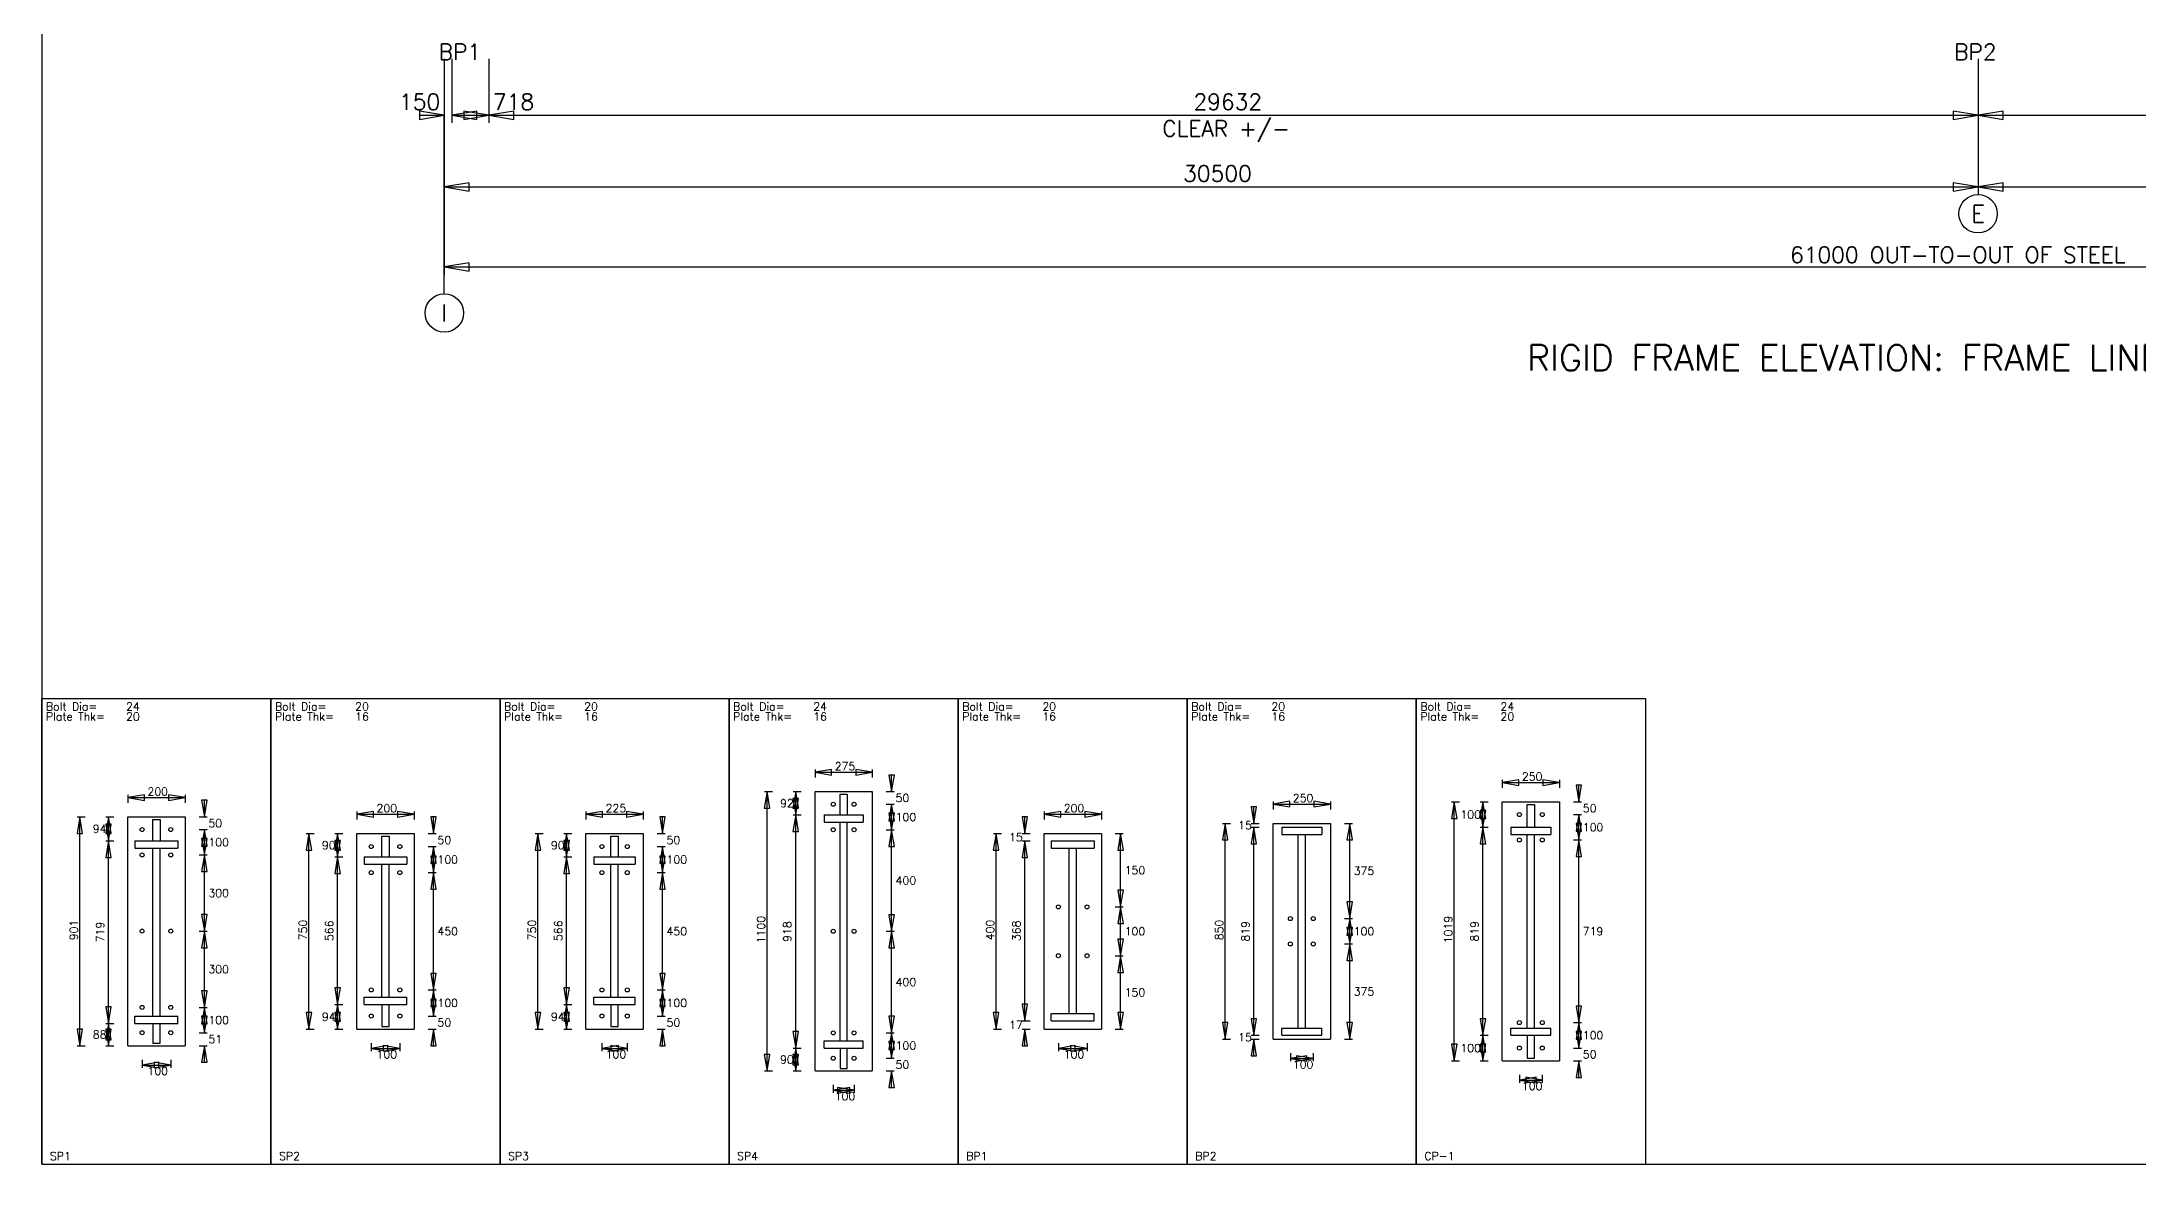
# Model space of a CAD drawing. Extents: x 0 to 76527, y 0 to 54116.
# Drawn here: x 0 to 41684, y 0 to 22311 of the extents above; entities that cross this region are included whole.
import ezdxf
from ezdxf.enums import TextEntityAlignment as Align

# ---------------------------------------------------------------- set-up
doc = ezdxf.new("R2010")
doc.units = 0
doc.linetypes.add('CONTIN', pattern=[0])
doc.layers.get('0').update_dxf_attribs({"linetype": 'CONTIN'})
for name, color, linetype in [('11', 7, 'CONTIN'), ('12', 6, 'CONTIN'), ('13', 1, 'CONTIN'), ('15', 7, 'CONTIN'), ('2', 6, 'CONTIN'), ('22', 7, 'CONTIN'), ('3', 7, 'CONTIN')]:
    doc.layers.add(name, color=color, linetype=linetype)
doc.styles.add('SIMPLEX', font='SIMPLEX')

# ---------------------------------------------------------------- blocks, each defined once
blk = doc.blocks.new('ARROWF')
for p, q in [((0, 0), (-496, 83)), ((-496, 83), (-496, -83)), ((-496, -83), (0, 0))]:
    blk.add_line(p, q)
blk = doc.blocks.new('EPBLK1')
for p, q in [((0, 0), (0, 4628.06494)), ((0, 4628.06494), (2277.59106, 4628.06494)), ((2277.59106, 4628.06494), (2277.59106, 0)), ((854.09668, 1176.677), (854.09668, 3451.38818)), ((854.09668, 3451.38818), (1423.49451, 3451.38818)), ((1102.63879, 3214.09473), (1102.63879, 3425.73975)), ((1102.63879, 3425.73975), (1174.95239, 3425.73975)), ((1174.95239, 3425.73975), (1174.95239, 3214.09473)), ((1423.49451, 3451.38818), (1423.49451, 1176.677)), ((925.271423, 3214.09473), (1352.3197, 3214.09473)), ((925.271423, 3214.09473), (925.271423, 3141.78101)), ((925.271423, 3141.78101), (1352.3197, 3141.78101)), ((1102.63879, 1471.0874), (1102.63879, 3141.78101)), ((1174.95239, 1471.0874), (1174.95239, 3141.78101)), ((1352.3197, 3214.09473), (1352.3197, 3141.78101)), ((925.271423, 1471.0874), (1352.3197, 1471.0874)), ((925.271423, 1398.77393), (925.271423, 1471.0874)), ((1352.3197, 1398.77393), (1352.3197, 1471.0874)), ((925.271423, 1398.77393), (1352.3197, 1398.77393)), ((1102.63879, 1398.77393), (1102.63879, 1202.32483)), ((1174.95239, 1202.32483), (1174.95239, 1398.77393)), ((854.09668, 1176.677), (1423.49451, 1176.677)), ((1102.63879, 1202.32483), (1174.95239, 1202.32483)), ((0, 0), (2277.59106, 0))]:
    blk.add_line(p, q)
for centre in [(996.446167, 3325.16821), (1281.14502, 3325.16821), (996.446167, 3072.72803), (1281.14502, 3072.72803), (996.446167, 2315.4082), (1281.14502, 2315.4082), (996.446167, 1558.08862), (1281.14502, 1558.08862), (996.446167, 1305.64856), (1281.14502, 1305.64856)]:
    blk.add_circle(centre, 19.886217)
at = {"layer": '2'}
for p, q in [((854.09668, 3669.77515), (854.09668, 3590.22998)), ((854.09668, 3643.26025), (1423.49451, 3643.26025)), ((1423.49451, 3669.77515), (1423.49451, 3590.22998)), ((1615.36646, 3451.38818), (1615.36646, 3610.3186)), ((350.312531, 3451.38818), (429.857361, 3451.38818)), ((376.827484, 1176.677), (376.827484, 3451.38818)), ((635.7099, 3451.38818), (715.254761, 3451.38818)), ((662.224854, 3214.09473), (662.224854, 3451.38818)), ((1562.33643, 3451.38818), (1641.88123, 3451.38818)), ((635.7099, 3214.09473), (715.254761, 3214.09473)), ((635.7099, 3214.09473), (715.254761, 3214.09473)), ((662.224854, 1398.77393), (662.224854, 3214.09473)), ((1562.33643, 3325.16821), (1641.88123, 3325.16821)), ((1562.33643, 3325.16821), (1641.88123, 3325.16821)), ((1615.36621, 3166.23779), (1615.36646, 3325.16821)), ((1615.36646, 3072.72803), (1615.36646, 3325.16821)), ((1562.33643, 3072.72803), (1641.88123, 3072.72803)), ((1562.33643, 3072.72803), (1641.88123, 3072.72803)), ((1615.36646, 2315.4082), (1615.36646, 3072.72803)), ((1562.33643, 2315.4082), (1641.88123, 2315.4082)), ((1562.33643, 2315.4082), (1641.88123, 2315.4082)), ((1615.36646, 1558.08862), (1615.36646, 2315.4082)), ((1562.33643, 1558.08862), (1641.88123, 1558.08862)), ((1562.33643, 1558.08862), (1641.88123, 1558.08862)), ((1615.36646, 1305.64856), (1615.36646, 1558.08862)), ((1615.36646, 1305.64856), (1615.36646, 1464.57922)), ((635.7099, 1398.77393), (715.254761, 1398.77393)), ((635.7099, 1398.77393), (715.254761, 1398.77393)), ((662.224854, 1176.677), (662.224854, 1398.77393)), ((1562.33643, 1305.64856), (1641.88123, 1305.64856)), ((1562.33643, 1305.64856), (1641.88123, 1305.64856)), ((350.312531, 1176.677), (429.857361, 1176.677)), ((635.7099, 1176.677), (715.254761, 1176.677)), ((1562.33643, 1176.677), (1641.88123, 1176.677)), ((1615.36621, 1017.7464), (1615.36646, 1176.677)), ((996.446167, 1037.83508), (996.446167, 958.290222)), ((996.446167, 984.805176), (1281.14502, 984.805176)), ((1281.14502, 1037.83508), (1281.14502, 958.290222))]:
    blk.add_line(p, q, dxfattribs=at)
at = {"layer": '2', "xscale": 0.333, "yscale": 0.333, "zscale": 0.333}
for p, rotation in [((854.09668, 3643.26025), 180), ((1615.36646, 3451.38818), 270), ((376.827484, 3451.38818), 90), ((662.224854, 3451.38818), 89.9999847), ((662.224854, 3214.09473), 270), ((662.224854, 3214.09473), 89.9999847), ((1615.36646, 3325.16821), 89.9999847), ((1615.36646, 3325.16821), 450), ((1615.36646, 3072.72803), 270), ((1615.36646, 3072.72803), 89.9999847), ((1615.36646, 2315.4082), 89.9999847), ((1615.36646, 2315.4082), 270), ((1615.36646, 1558.08862), 270), ((662.224854, 1398.77393), 270), ((1615.36646, 1558.08862), 89.9999847), ((1615.36646, 1305.64856), 270), ((1615.36646, 1305.64856), 270), ((376.827484, 1176.677), 270), ((662.224854, 1398.77393), 89.9999847), ((662.224854, 1176.677), 270), ((1615.36646, 1176.677), 450), ((996.446167, 984.805176), 180)]:
    blk.add_blockref('ARROWF', p, dxfattribs=dict(at, rotation=rotation))
for p in [(1423.49451, 3643.26025), (1281.14502, 984.805176)]:
    blk.add_blockref('ARROWF', p, dxfattribs=at)
at = {"layer": '11', "style": 'SIMPLEX'}
for s, p in [('Bolt Dia=', (39.772434, 4508.74805)), ('24', (836.49115, 4508.74805)), ('Plate Thk=', (39.772434, 4409.31689)), ('20', (836.49115, 4409.31689)), ('200', (1049.30762, 3663.14648)), ('50', (1655.13867, 3348.50635)), ('100', (1655.13867, 3159.17578)), ('300', (1655.13867, 2654.29565)), ('300', (1655.13867, 1896.97595)), ('100', (1655.13867, 1392.09595)), ('51', (1655.13867, 1201.39026)), ('100', (1049.30762, 885.374146)), ('SP1', (79.544869, 39.772434))]:
    blk.add_text(s, height=79.5448685, dxfattribs=at).set_placement(p)
for s, p in [('94', (642.338623, 3332.74146)), ('88', (642.338623, 1287.72546))]:
    blk.add_text(s, height=79.5448685, dxfattribs=at).set_placement(p, align=Align.MIDDLE_RIGHT)
blk.add_text('901', height=79.5448685, rotation=90, dxfattribs=at).set_placement((356.941254, 2224.54468))
blk.add_text('719', height=79.5448685, rotation=90, dxfattribs=at).set_placement((642.338623, 2306.43433), align=Align.BOTTOM_CENTER)
blk = doc.blocks.new('EPBLK2')
for p, q in [((0, 0), (0, 4628.06494)), ((0, 4628.06494), (2277.59106, 4628.06494)), ((2277.59106, 4628.06494), (2277.59106, 0)), ((854.09668, 1342.13892), (854.09668, 3285.92603)), ((854.09668, 3285.92603), (1423.49451, 3285.92603)), ((1102.63879, 3052.67163), (1102.63879, 3259.59448)), ((1102.63879, 3259.59448), (1174.95239, 3259.59448)), ((1174.95239, 3259.59448), (1174.95239, 3052.67163)), ((1423.49451, 3285.92603), (1423.49451, 1342.13892)), ((925.271423, 3052.67163), (1352.3197, 3052.67163)), ((925.271423, 3052.67163), (925.271423, 2980.35767)), ((925.271423, 2980.35767), (1352.3197, 2980.35767)), ((1102.63879, 1658.07373), (1102.63879, 2980.35767)), ((1174.95239, 1658.07373), (1174.95239, 2980.35767)), ((1352.3197, 3052.67163), (1352.3197, 2980.35767)), ((925.271423, 1658.07373), (1352.3197, 1658.07373)), ((925.271423, 1585.76013), (925.271423, 1658.07373)), ((925.271423, 1585.76013), (1352.3197, 1585.76013)), ((1102.63879, 1585.76001), (1102.63879, 1368.4707)), ((1174.95239, 1368.4707), (1174.95239, 1585.76001)), ((1352.3197, 1585.76013), (1352.3197, 1658.07373)), ((854.09668, 1342.13892), (1423.49451, 1342.13892)), ((1102.63879, 1368.4707), (1174.95239, 1368.4707)), ((0, 0), (2277.59106, 0))]:
    blk.add_line(p, q)
for centre in [(996.446167, 3156.34058), (1281.14502, 3156.34058), (996.446167, 2897.16895), (1281.14502, 2897.16895), (996.446167, 1730.89636), (1281.14502, 1730.89636), (996.446167, 1471.72485), (1281.14502, 1471.72485)]:
    blk.add_circle(centre, 19.886217)
at = {"layer": '2'}
for p, q in [((854.09668, 3504.31323), (854.09668, 3424.76807)), ((854.09668, 3477.7981), (1423.49451, 3477.7981)), ((1423.49451, 3504.31323), (1423.49451, 3424.76807)), ((1615.36646, 3285.92603), (1615.36646, 3444.85669)), ((350.312531, 3285.92603), (429.857361, 3285.92603)), ((376.827484, 1342.13892), (376.827484, 3285.92603)), ((635.7099, 3285.92603), (715.254761, 3285.92603)), ((662.224854, 3052.67212), (662.224854, 3285.92603)), ((1562.33643, 3285.92603), (1641.88123, 3285.92603)), ((1562.33643, 3156.34058), (1641.88123, 3156.34058)), ((1562.33643, 3156.34058), (1641.88123, 3156.34058)), ((1615.36621, 2997.40991), (1615.36646, 3156.34058)), ((1615.36646, 2897.16895), (1615.36646, 3156.34058)), ((635.7099, 3052.67212), (715.254761, 3052.67212)), ((635.7099, 3052.67212), (715.254761, 3052.67212)), ((662.224854, 1585.76038), (662.224854, 3052.67212)), ((1562.33643, 2897.16895), (1641.88123, 2897.16895)), ((1562.33643, 2897.16895), (1641.88123, 2897.16895)), ((1615.36646, 1730.89636), (1615.36646, 2897.16895)), ((1562.33643, 1730.89636), (1641.88123, 1730.89636)), ((1562.33643, 1730.89636), (1641.88123, 1730.89636)), ((1615.36646, 1471.72485), (1615.36646, 1730.89636)), ((635.7099, 1585.76038), (715.254761, 1585.76038)), ((635.7099, 1585.76038), (715.254761, 1585.76038)), ((662.224854, 1342.13892), (662.224854, 1585.76038)), ((1562.33643, 1471.72485), (1641.88123, 1471.72485)), ((1562.33643, 1471.72485), (1641.88123, 1471.72485)), ((1615.36646, 1471.72485), (1615.36646, 1630.65515)), ((350.312531, 1342.13892), (429.857361, 1342.13892)), ((635.7099, 1342.13892), (715.254761, 1342.13892)), ((1562.33643, 1342.13892), (1641.88123, 1342.13892)), ((1615.36621, 1183.20813), (1615.36646, 1342.13892)), ((996.446167, 1203.297), (996.446167, 1123.75208)), ((996.446167, 1150.26709), (1281.14502, 1150.26709)), ((1281.14502, 1203.297), (1281.14502, 1123.75208))]:
    blk.add_line(p, q, dxfattribs=at)
at = {"layer": '2', "xscale": 0.333, "yscale": 0.333, "zscale": 0.333}
for p, rotation in [((854.09668, 3477.7981), 180), ((1615.36646, 3285.92603), 270), ((376.827484, 3285.92603), 90), ((662.224854, 3285.92603), 89.9999847), ((662.224854, 3052.67212), 270), ((1615.36646, 3156.34058), 89.9999847), ((1615.36646, 3156.34058), 450), ((662.224854, 3052.67212), 89.9999847), ((1615.36646, 2897.16895), 270), ((1615.36646, 2897.16895), 89.9999847), ((1615.36646, 1730.89636), 270), ((662.224854, 1585.76038), 270), ((1615.36646, 1730.89636), 89.9999847), ((376.827484, 1342.13892), 270), ((662.224854, 1585.76038), 89.9999847), ((662.224854, 1342.13892), 270), ((1615.36646, 1471.72485), 270), ((1615.36646, 1471.72485), 270), ((1615.36646, 1342.13892), 450), ((996.446167, 1150.26709), 180)]:
    blk.add_blockref('ARROWF', p, dxfattribs=dict(at, rotation=rotation))
for p in [(1423.49451, 3477.7981), (1281.14502, 1150.26709)]:
    blk.add_blockref('ARROWF', p, dxfattribs=at)
at = {"layer": '11', "style": 'SIMPLEX'}
for s, p in [('Bolt Dia=', (39.772434, 4508.74805)), ('20', (836.49115, 4508.74805)), ('Plate Thk=', (39.772434, 4409.31689)), ('16', (836.49115, 4409.31689)), ('200', (1049.30762, 3497.68457)), ('50', (1655.13867, 3181.36084)), ('100', (1655.13867, 2986.98242)), ('450', (1655.13867, 2274.26025)), ('100', (1655.13867, 1561.53796)), ('50', (1655.13867, 1367.1593)), ('100', (1049.30762, 1050.83606)), ('SP2', (79.544869, 39.772434))]:
    blk.add_text(s, height=79.5448685, dxfattribs=at).set_placement(p)
for s, p in [('90', (642.338623, 3169.29883)), ('94', (642.338623, 1463.94959))]:
    blk.add_text(s, height=79.5448685, dxfattribs=at).set_placement(p, align=Align.MIDDLE_RIGHT)
blk.add_text('750', height=79.5448685, rotation=90, dxfattribs=at).set_placement((356.941254, 2224.54468))
blk.add_text('566', height=79.5448685, rotation=90, dxfattribs=at).set_placement((642.338623, 2319.21606), align=Align.BOTTOM_CENTER)
blk = doc.blocks.new('EPBLK3')
for p, q in [((0, 0), (0, 4628.06494)), ((0, 4628.06494), (2277.59106, 4628.06494)), ((2277.59106, 4628.06494), (2277.59106, 0)), ((854.09668, 1342.13892), (854.09668, 3285.92603)), ((854.09668, 3285.92603), (1423.49451, 3285.92603)), ((1102.63879, 3052.67163), (1102.63879, 3259.59448)), ((1102.63879, 3259.59448), (1174.95239, 3259.59448)), ((1174.95239, 3259.59448), (1174.95239, 3052.67163)), ((1423.49451, 3285.92603), (1423.49451, 1342.13892)), ((933.179749, 3052.67163), (1344.41138, 3052.67163)), ((933.179749, 3052.67163), (933.179749, 2980.35767)), ((933.179749, 2980.35767), (1344.41138, 2980.35767)), ((1102.63879, 1658.07373), (1102.63879, 2980.35767)), ((1174.95239, 1658.07373), (1174.95239, 2980.35767)), ((1344.41138, 3052.67163), (1344.41138, 2980.35767)), ((933.179749, 1658.07373), (1344.41138, 1658.07373)), ((933.179749, 1585.76013), (933.179749, 1658.07373)), ((933.179749, 1585.76013), (1344.41138, 1585.76013)), ((1102.63879, 1585.76001), (1102.63879, 1368.4707)), ((1174.95239, 1368.4707), (1174.95239, 1585.76001)), ((1344.41138, 1585.76013), (1344.41138, 1658.07373)), ((854.09668, 1342.13892), (1423.49451, 1342.13892)), ((1102.63879, 1368.4707), (1174.95239, 1368.4707)), ((0, 0), (2277.59106, 0))]:
    blk.add_line(p, q)
for centre in [(1012.2627, 3156.34058), (1265.32837, 3156.34058), (1012.2627, 2897.16895), (1265.32837, 2897.16895), (1012.2627, 1730.89636), (1265.32837, 1730.89636), (1012.2627, 1471.72485), (1265.32837, 1471.72485)]:
    blk.add_circle(centre, 19.886217)
at = {"layer": '2'}
for p, q in [((854.09668, 3504.31323), (854.09668, 3424.76807)), ((854.09668, 3477.7981), (1423.49451, 3477.7981)), ((1423.49451, 3504.31323), (1423.49451, 3424.76807)), ((1615.36646, 3285.92603), (1615.36646, 3444.85669)), ((350.312531, 3285.92603), (429.857361, 3285.92603)), ((376.827484, 1342.13892), (376.827484, 3285.92603)), ((635.7099, 3285.92603), (715.254761, 3285.92603)), ((662.224854, 3052.67212), (662.224854, 3285.92603)), ((1562.33643, 3285.92603), (1641.88123, 3285.92603)), ((1562.33643, 3156.34058), (1641.88123, 3156.34058)), ((1562.33643, 3156.34058), (1641.88123, 3156.34058)), ((1615.36621, 2997.40991), (1615.36646, 3156.34058)), ((1615.36646, 2897.16895), (1615.36646, 3156.34058)), ((635.7099, 3052.67212), (715.254761, 3052.67212)), ((635.7099, 3052.67212), (715.254761, 3052.67212)), ((662.224854, 1585.76038), (662.224854, 3052.67212)), ((1562.33643, 2897.16895), (1641.88123, 2897.16895)), ((1562.33643, 2897.16895), (1641.88123, 2897.16895)), ((1615.36646, 1730.89636), (1615.36646, 2897.16895)), ((1562.33643, 1730.89636), (1641.88123, 1730.89636)), ((1562.33643, 1730.89636), (1641.88123, 1730.89636)), ((1615.36646, 1471.72485), (1615.36646, 1730.89636)), ((635.7099, 1585.76038), (715.254761, 1585.76038)), ((635.7099, 1585.76038), (715.254761, 1585.76038)), ((662.224854, 1342.13892), (662.224854, 1585.76038)), ((1562.33643, 1471.72485), (1641.88123, 1471.72485)), ((1562.33643, 1471.72485), (1641.88123, 1471.72485)), ((1615.36646, 1471.72485), (1615.36646, 1630.65515)), ((350.312531, 1342.13892), (429.857361, 1342.13892)), ((635.7099, 1342.13892), (715.254761, 1342.13892)), ((1562.33643, 1342.13892), (1641.88123, 1342.13892)), ((1615.36621, 1183.20813), (1615.36646, 1342.13892)), ((1012.2627, 1203.297), (1012.2627, 1123.75208)), ((1012.2627, 1150.26709), (1265.32849, 1150.26709)), ((1265.32849, 1203.297), (1265.32849, 1123.75208))]:
    blk.add_line(p, q, dxfattribs=at)
at = {"layer": '2', "xscale": 0.333, "yscale": 0.333, "zscale": 0.333}
for p, rotation in [((854.09668, 3477.7981), 180), ((1615.36646, 3285.92603), 270), ((376.827484, 3285.92603), 90), ((662.224854, 3285.92603), 89.9999847), ((662.224854, 3052.67212), 270), ((1615.36646, 3156.34058), 89.9999847), ((1615.36646, 3156.34058), 450), ((662.224854, 3052.67212), 89.9999847), ((1615.36646, 2897.16895), 270), ((1615.36646, 2897.16895), 89.9999847), ((1615.36646, 1730.89636), 270), ((662.224854, 1585.76038), 270), ((1615.36646, 1730.89636), 89.9999847), ((376.827484, 1342.13892), 270), ((662.224854, 1585.76038), 89.9999847), ((662.224854, 1342.13892), 270), ((1615.36646, 1471.72485), 270), ((1615.36646, 1471.72485), 270), ((1615.36646, 1342.13892), 450), ((1012.2627, 1150.26709), 180)]:
    blk.add_blockref('ARROWF', p, dxfattribs=dict(at, rotation=rotation))
for p in [(1423.49451, 3477.7981), (1265.32849, 1150.26709)]:
    blk.add_blockref('ARROWF', p, dxfattribs=at)
at = {"layer": '11', "style": 'SIMPLEX'}
for s, p in [('Bolt Dia=', (39.772434, 4508.74805)), ('20', (836.49115, 4508.74805)), ('Plate Thk=', (39.772434, 4409.31689)), ('16', (836.49115, 4409.31689)), ('225', (1049.30762, 3497.68457)), ('50', (1655.13867, 3181.36084)), ('100', (1655.13867, 2986.98242)), ('450', (1655.13867, 2274.26025)), ('100', (1655.13867, 1561.53796)), ('50', (1655.13867, 1367.1593)), ('100', (1049.30762, 1050.83606)), ('SP3', (79.544869, 39.772434))]:
    blk.add_text(s, height=79.5448685, dxfattribs=at).set_placement(p)
for s, p in [('90', (642.338623, 3169.29883)), ('94', (642.338623, 1463.94959))]:
    blk.add_text(s, height=79.5448685, dxfattribs=at).set_placement(p, align=Align.MIDDLE_RIGHT)
blk.add_text('750', height=79.5448685, rotation=90, dxfattribs=at).set_placement((356.941254, 2224.54468))
blk.add_text('566', height=79.5448685, rotation=90, dxfattribs=at).set_placement((642.338623, 2319.21606), align=Align.BOTTOM_CENTER)
blk = doc.blocks.new('EPBLK4')
for p, q in [((0, 0), (0, 4628.06494)), ((0, 4628.06494), (2277.59106, 4628.06494)), ((2277.59106, 4628.06494), (2277.59106, 0)), ((854.09668, 925.612976), (854.09668, 3702.45215)), ((854.09668, 3702.45215), (1423.49451, 3702.45215)), ((1102.63879, 3470.20728), (1102.63879, 3676.8042)), ((1102.63879, 3676.8042), (1174.95239, 3676.8042)), ((1174.95239, 3676.8042), (1174.95239, 3470.20728)), ((1423.49451, 3702.45215), (1423.49451, 925.612976)), ((944.682739, 3470.20728), (1332.90845, 3470.20728)), ((944.682739, 3470.20728), (944.682739, 3397.89404)), ((944.682739, 3397.89404), (1332.90845, 3397.89404)), ((1102.63879, 1225.02148), (1102.63879, 3397.89404)), ((1174.95239, 1225.02148), (1174.95239, 3397.89404)), ((1332.90845, 3470.20728), (1332.90845, 3397.89404)), ((944.682739, 1225.02148), (1332.90845, 1225.02148)), ((944.682739, 1152.70801), (944.682739, 1225.02148)), ((944.682739, 1152.70801), (1332.90845, 1152.70801)), ((1102.63879, 1152.70813), (1102.63879, 951.260803)), ((1174.95239, 951.260803), (1174.95239, 1152.70813)), ((1332.90845, 1152.70801), (1332.90845, 1225.02148)), ((854.09668, 925.612976), (1423.49451, 925.612976)), ((1102.63879, 951.260803), (1174.95239, 951.260803)), ((0, 0), (2277.59106, 0))]:
    blk.add_line(p, q)
for centre in [(1035.2688, 3576.23242), (1242.32251, 3576.23242), (1035.2688, 3323.79199), (1242.32251, 3323.79199), (1035.2688, 2314.03247), (1242.32251, 2314.03247), (1035.2688, 1304.27271), (1242.32251, 1304.27271), (1035.2688, 1051.83276), (1242.32251, 1051.83276)]:
    blk.add_circle(centre, 19.886217)
at = {"layer": '2'}
for p, q in [((854.09668, 3920.83936), (854.09668, 3841.29419)), ((854.09668, 3894.32422), (1423.49451, 3894.32422)), ((1423.49451, 3920.83936), (1423.49451, 3841.29419)), ((1615.36646, 3702.45215), (1615.36646, 3861.38281)), ((350.312531, 3702.45215), (429.857361, 3702.45215)), ((376.827484, 925.612976), (376.827484, 3702.45215)), ((635.7099, 3702.45215), (715.254761, 3702.45215)), ((662.224854, 3470.20728), (662.224854, 3702.45215)), ((1562.33643, 3702.45215), (1641.88123, 3702.45215)), ((1562.33643, 3576.23242), (1641.88123, 3576.23242)), ((1562.33643, 3576.23242), (1641.88123, 3576.23242)), ((1615.36621, 3417.30176), (1615.36646, 3576.23242)), ((1615.36646, 3323.79199), (1615.36646, 3576.23242)), ((635.7099, 3470.20728), (715.254761, 3470.20728)), ((635.7099, 3470.20728), (715.254761, 3470.20728)), ((662.224854, 1152.70789), (662.224854, 3470.20728)), ((1562.33643, 3323.79199), (1641.88123, 3323.79199)), ((1562.33643, 3323.79199), (1641.88123, 3323.79199)), ((1615.36646, 2314.03247), (1615.36646, 3323.79199)), ((1562.33643, 2314.03247), (1641.88123, 2314.03247)), ((1562.33643, 2314.03247), (1641.88123, 2314.03247)), ((1615.36646, 1304.27271), (1615.36646, 2314.03247)), ((1562.33643, 1304.27271), (1641.88123, 1304.27271)), ((1562.33643, 1304.27271), (1641.88123, 1304.27271)), ((1615.36646, 1051.83276), (1615.36646, 1304.27271)), ((635.7099, 1152.70789), (715.254761, 1152.70789)), ((635.7099, 1152.70789), (715.254761, 1152.70789)), ((662.224854, 925.612976), (662.224854, 1152.70789)), ((1562.33643, 1051.83276), (1641.88123, 1051.83276)), ((1562.33643, 1051.83276), (1641.88123, 1051.83276)), ((1615.36646, 1051.83276), (1615.36646, 1210.76343)), ((350.312531, 925.612976), (429.857361, 925.612976)), ((635.7099, 925.612976), (715.254761, 925.612976)), ((1562.33643, 925.612976), (1641.88123, 925.612976)), ((1615.36621, 766.682312), (1615.36646, 925.612976)), ((1035.2688, 786.770996), (1035.2688, 707.226135)), ((1035.2688, 733.74115), (1242.32239, 733.74115)), ((1242.32239, 786.770996), (1242.32239, 707.226135))]:
    blk.add_line(p, q, dxfattribs=at)
at = {"layer": '2', "xscale": 0.333, "yscale": 0.333, "zscale": 0.333}
for p, rotation in [((854.09668, 3894.32422), 180), ((1615.36646, 3702.45215), 270), ((376.827484, 3702.45215), 90), ((662.224854, 3702.45215), 89.9999847), ((662.224854, 3470.20728), 270), ((1615.36646, 3576.23242), 89.9999847), ((1615.36646, 3576.23242), 450), ((662.224854, 3470.20728), 89.9999847), ((1615.36646, 3323.79199), 270), ((1615.36646, 3323.79199), 89.9999847), ((1615.36646, 2314.03247), 89.9999847), ((1615.36646, 2314.03247), 270), ((1615.36646, 1304.27271), 270), ((662.224854, 1152.70789), 270), ((1615.36646, 1304.27271), 89.9999847), ((376.827484, 925.612976), 270), ((662.224854, 1152.70789), 89.9999847), ((662.224854, 925.612976), 270), ((1615.36646, 1051.83276), 270), ((1615.36646, 1051.83276), 270), ((1615.36646, 925.612976), 450), ((1035.2688, 733.74115), 180)]:
    blk.add_blockref('ARROWF', p, dxfattribs=dict(at, rotation=rotation))
for p in [(1423.49451, 3894.32422), (1242.32239, 733.74115)]:
    blk.add_blockref('ARROWF', p, dxfattribs=at)
at = {"layer": '11', "style": 'SIMPLEX'}
for s, p in [('Bolt Dia=', (39.772434, 4508.74805)), ('24', (836.49115, 4508.74805)), ('Plate Thk=', (39.772434, 4409.31689)), ('16', (836.49115, 4409.31689)), ('275', (1049.30762, 3914.21045)), ('50', (1655.13867, 3599.56982)), ('100', (1655.13867, 3410.23975)), ('400', (1655.13867, 2779.13989)), ('400', (1655.13867, 1769.38037)), ('100', (1655.13867, 1138.28027)), ('50', (1655.13867, 948.950378)), ('100', (1049.30762, 634.309998)), ('SP4', (79.544869, 39.772434))]:
    blk.add_text(s, height=79.5448685, dxfattribs=at).set_placement(p)
for s, p in [('92', (642.338623, 3586.32983)), ('90', (642.338623, 1039.1604))]:
    blk.add_text(s, height=79.5448685, dxfattribs=at).set_placement(p, align=Align.MIDDLE_RIGHT)
blk.add_text('1100', height=79.5448685, rotation=90, dxfattribs=at).set_placement((356.941254, 2194.71533))
blk.add_text('918', height=79.5448685, rotation=90, dxfattribs=at).set_placement((642.338623, 2311.45776), align=Align.BOTTOM_CENTER)
blk = doc.blocks.new('EPBLK5')
for p, q in [((0, 0), (0, 4628.06494)), ((0, 4628.06494), (2277.59106, 4628.06494)), ((2277.59106, 4628.06494), (2277.59106, 0)), ((854.09668, 1342.13892), (854.09668, 3285.92603)), ((854.09668, 3285.92603), (1423.49451, 3285.92603)), ((925.271423, 3213.03418), (1352.3197, 3213.03418)), ((925.271423, 3213.03418), (925.271423, 3140.72021)), ((925.271423, 3140.72021), (1352.3197, 3140.72021)), ((1102.63879, 1496.96619), (1102.63879, 3140.72021)), ((1174.95239, 1496.96619), (1174.95239, 3140.72021)), ((1352.3197, 3213.03418), (1352.3197, 3140.72021)), ((1423.49451, 3285.92603), (1423.49451, 1342.13892)), ((925.271423, 1496.96619), (1352.3197, 1496.96619)), ((925.271423, 1424.65259), (925.271423, 1496.96619)), ((1352.3197, 1424.65259), (1352.3197, 1496.96619)), ((854.09668, 1342.13892), (1423.49451, 1342.13892)), ((925.271423, 1424.65259), (1352.3197, 1424.65259)), ((0, 0), (2277.59106, 0))]:
    blk.add_line(p, q)
for centre in [(996.446167, 2557.00586), (1281.14502, 2557.00586), (996.446167, 2071.05933), (1281.14502, 2071.05933)]:
    blk.add_circle(centre, 19.886217)
at = {"layer": '2'}
for p, q in [((662.224854, 3285.92603), (662.224854, 3444.85669)), ((854.09668, 3504.31323), (854.09668, 3424.76807)), ((854.09668, 3477.7981), (1423.49451, 3477.7981)), ((1423.49451, 3504.31323), (1423.49451, 3424.76807)), ((350.312531, 3285.92603), (429.857361, 3285.92603)), ((376.827484, 1342.13892), (376.827484, 3285.92603)), ((635.7099, 3285.92603), (715.254761, 3285.92603)), ((635.7099, 3213.03418), (715.254761, 3213.03418)), ((635.7099, 3213.03418), (715.254761, 3213.03418)), ((662.224792, 3054.10327), (662.224854, 3213.03418)), ((662.224854, 1424.65259), (662.224854, 3213.03418)), ((1562.33643, 3285.92603), (1641.88123, 3285.92603)), ((1615.36646, 2557.00586), (1615.36646, 3285.92603)), ((1562.33643, 2557.00586), (1641.88123, 2557.00586)), ((1562.33643, 2557.00586), (1641.88123, 2557.00586)), ((1615.36646, 2071.05933), (1615.36646, 2557.00586)), ((1562.33643, 2071.05933), (1641.88123, 2071.05933)), ((1562.33643, 2071.05933), (1641.88123, 2071.05933)), ((1615.36646, 1342.13892), (1615.36646, 2071.05933)), ((662.224854, 1424.65259), (662.224854, 1583.58337)), ((350.312531, 1342.13892), (429.857361, 1342.13892)), ((635.7099, 1424.65259), (715.254761, 1424.65259)), ((635.7099, 1424.65259), (715.254761, 1424.65259)), ((635.7099, 1342.13892), (715.254761, 1342.13892)), ((662.224792, 1183.20813), (662.224854, 1342.13892)), ((1562.33643, 1342.13892), (1641.88123, 1342.13892)), ((996.446167, 1203.297), (996.446167, 1123.75208)), ((996.446167, 1150.26709), (1281.14502, 1150.26709)), ((1281.14502, 1203.297), (1281.14502, 1123.75208))]:
    blk.add_line(p, q, dxfattribs=at)
at = {"layer": '2', "xscale": 0.333, "yscale": 0.333, "zscale": 0.333}
for p, rotation in [((662.224854, 3285.92603), 270), ((854.09668, 3477.7981), 180), ((376.827484, 3285.92603), 90), ((662.224854, 3213.03418), 89.9999847), ((662.224854, 3213.03418), 450), ((1615.36646, 3285.92603), 89.9999847), ((1615.36646, 2557.00586), 270), ((1615.36646, 2557.00586), 89.9999847), ((1615.36646, 2071.05933), 270), ((1615.36646, 2071.05933), 89.9999847), ((376.827484, 1342.13892), 270), ((662.224854, 1424.65259), 270), ((662.224854, 1424.65259), 270), ((1615.36646, 1342.13892), 270), ((662.224854, 1342.13892), 450), ((996.446167, 1150.26709), 180)]:
    blk.add_blockref('ARROWF', p, dxfattribs=dict(at, rotation=rotation))
for p in [(1423.49451, 3477.7981), (1281.14502, 1150.26709)]:
    blk.add_blockref('ARROWF', p, dxfattribs=at)
at = {"layer": '11', "style": 'SIMPLEX'}
for s, p in [('Bolt Dia=', (39.772434, 4508.74805)), ('20', (836.49115, 4508.74805)), ('Plate Thk=', (39.772434, 4409.31689)), ('16', (836.49115, 4409.31689)), ('200', (1049.30762, 3497.68457)), ('150', (1655.13867, 2881.69385)), ('100', (1655.13867, 2274.26025)), ('150', (1655.13867, 1666.82666)), ('100', (1049.30762, 1050.83606)), ('BP1', (79.544869, 39.772434))]:
    blk.add_text(s, height=79.5448685, dxfattribs=at).set_placement(p)
for s, p in [('15', (642.338623, 3249.47998)), ('17', (642.338623, 1383.39563))]:
    blk.add_text(s, height=79.5448685, dxfattribs=at).set_placement(p, align=Align.MIDDLE_RIGHT)
blk.add_text('400', height=79.5448685, rotation=90, dxfattribs=at).set_placement((356.941254, 2224.54468))
blk.add_text('368', height=79.5448685, rotation=90, dxfattribs=at).set_placement((642.338623, 2318.84326), align=Align.BOTTOM_CENTER)
blk = doc.blocks.new('EPBLK6')
for p, q in [((0, 0), (0, 4628.06494)), ((0, 4628.06494), (2277.59106, 4628.06494)), ((2277.59106, 4628.06494), (2277.59106, 0)), ((854.09668, 1241.16284), (854.09668, 3386.90283)), ((854.09668, 3386.90283), (1423.49451, 3386.90283)), ((939.506409, 3348.2793), (1338.08472, 3348.2793)), ((939.506409, 3348.2793), (939.506409, 3275.96582)), ((1338.08472, 3348.2793), (1338.08472, 3275.96582)), ((1423.49451, 3386.90283), (1423.49451, 1241.16284)), ((939.506409, 3275.96582), (1338.08472, 3275.96582)), ((1102.63879, 1352.09973), (1102.63879, 3275.96582)), ((1174.95239, 1352.09973), (1174.95239, 3275.96582)), ((939.506409, 1352.09973), (1338.08472, 1352.09973)), ((939.506409, 1279.78625), (939.506409, 1352.09973)), ((939.506409, 1279.78625), (1338.08472, 1279.78625)), ((1338.08472, 1279.78625), (1338.08472, 1352.09973)), ((854.09668, 1241.16284), (1423.49451, 1241.16284)), ((0, 0), (2277.59106, 0))]:
    blk.add_line(p, q)
for centre in [(1024.91602, 2440.25244), (1252.67517, 2440.25244), (1024.91602, 2187.8125), (1252.67517, 2187.8125)]:
    blk.add_circle(centre, 19.886217)
at = {"layer": '2'}
for p, q in [((662.224854, 3386.90283), (662.224854, 3545.83301)), ((854.09668, 3605.28955), (854.09668, 3525.74438)), ((854.09668, 3578.77441), (1423.49451, 3578.77441)), ((1423.49451, 3605.28955), (1423.49451, 3525.74438)), ((350.312531, 3386.90283), (429.857361, 3386.90283)), ((376.827484, 1241.16284), (376.827484, 3386.90283)), ((635.7099, 3386.90283), (715.254761, 3386.90283)), ((635.7099, 3348.27881), (715.254761, 3348.27881)), ((635.7099, 3348.27881), (715.254761, 3348.27881)), ((662.224792, 3189.34839), (662.224854, 3348.27881)), ((662.224854, 1279.78589), (662.224854, 3348.27881)), ((1562.33643, 3386.90283), (1641.88123, 3386.90283)), ((1615.36646, 2440.25244), (1615.36646, 3386.90283)), ((1562.33643, 2440.25244), (1641.88123, 2440.25244)), ((1562.33643, 2440.25244), (1641.88123, 2440.25244)), ((1615.36646, 2187.8125), (1615.36646, 2440.25244)), ((1562.33643, 2187.8125), (1641.88123, 2187.8125)), ((1562.33643, 2187.8125), (1641.88123, 2187.8125)), ((1615.36646, 1241.16284), (1615.36646, 2187.8125)), ((635.7099, 1279.78589), (715.254761, 1279.78589)), ((635.7099, 1279.78589), (715.254761, 1279.78589)), ((662.224854, 1279.78589), (662.224854, 1438.71667)), ((350.312531, 1241.16284), (429.857361, 1241.16284)), ((635.7099, 1241.16284), (715.254761, 1241.16284)), ((662.224792, 1082.23218), (662.224854, 1241.16284)), ((1024.91602, 1102.32092), (1024.91602, 1022.776)), ((1024.91602, 1049.29102), (1252.67517, 1049.29102)), ((1252.67517, 1102.32092), (1252.67517, 1022.776)), ((1562.33643, 1241.16284), (1641.88123, 1241.16284))]:
    blk.add_line(p, q, dxfattribs=at)
at = {"layer": '2', "xscale": 0.333, "yscale": 0.333, "zscale": 0.333}
for p, rotation in [((662.224854, 3386.90283), 270), ((854.09668, 3578.77441), 180), ((376.827484, 3386.90283), 90), ((662.224854, 3348.27881), 89.9999847), ((662.224854, 3348.27881), 450), ((1615.36646, 3386.90283), 89.9999847), ((1615.36646, 2440.25244), 270), ((1615.36646, 2440.25244), 89.9999847), ((1615.36646, 2187.8125), 270), ((1615.36646, 2187.8125), 89.9999847), ((376.827484, 1241.16284), 270), ((662.224854, 1279.78589), 270), ((662.224854, 1279.78589), 270), ((1615.36646, 1241.16284), 270), ((662.224854, 1241.16284), 450), ((1024.91602, 1049.29102), 180)]:
    blk.add_blockref('ARROWF', p, dxfattribs=dict(at, rotation=rotation))
for p in [(1423.49451, 3578.77441), (1252.67517, 1049.29102)]:
    blk.add_blockref('ARROWF', p, dxfattribs=at)
at = {"layer": '11', "style": 'SIMPLEX'}
for s, p in [('Bolt Dia=', (39.772434, 4508.74805)), ('20', (836.49115, 4508.74805)), ('Plate Thk=', (39.772434, 4409.31689)), ('16', (836.49115, 4409.31689)), ('250', (1049.30762, 3598.66089)), ('375', (1655.13867, 2873.80518)), ('100', (1655.13867, 2274.26025)), ('375', (1655.13867, 1674.71521)), ('100', (1049.30762, 949.859924)), ('BP2', (79.544869, 39.772434))]:
    blk.add_text(s, height=79.5448685, dxfattribs=at).set_placement(p)
for p in [(642.338623, 3367.59082), (642.338623, 1260.47437)]:
    blk.add_text('15', height=79.5448685, dxfattribs=at).set_placement(p, align=Align.MIDDLE_RIGHT)
blk.add_text('850', height=79.5448685, rotation=90, dxfattribs=at).set_placement((356.941254, 2224.54492))
blk.add_text('819', height=79.5448685, rotation=90, dxfattribs=at).set_placement((642.338623, 2314.03247), align=Align.BOTTOM_CENTER)
blk = doc.blocks.new('EPBLK7')
for p, q in [((0, 0), (0, 4628.06494)), ((0, 4628.06494), (2277.59106, 4628.06494)), ((2277.59106, 4628.06494), (2277.59106, 0)), ((854.09668, 1027.34619), (854.09668, 3600.71899)), ((854.09668, 3600.71899), (1423.49451, 3600.71899)), ((1102.63879, 3348.27881), (1102.63879, 3575.0708)), ((1102.63879, 3575.0708), (1174.95239, 3575.0708)), ((1174.95239, 3575.0708), (1174.95239, 3348.27881)), ((1423.49451, 3600.71899), (1423.49451, 1027.34619)), ((939.506409, 3348.27881), (1338.08472, 3348.27881)), ((939.506409, 3348.27881), (939.506409, 3275.96533)), ((1338.08472, 3348.27881), (1338.08472, 3275.96533)), ((939.506409, 3275.96533), (1338.08472, 3275.96533)), ((1102.63879, 1352.09949), (1102.63879, 3275.96533)), ((1174.95239, 1352.09949), (1174.95239, 3275.96533)), ((939.506409, 1352.09949), (1338.08472, 1352.09949)), ((939.506409, 1279.78601), (939.506409, 1352.09949)), ((939.506409, 1279.78601), (1338.08472, 1279.78601)), ((1102.63879, 1279.78601), (1102.63879, 1052.99402)), ((1174.95239, 1052.99402), (1174.95239, 1279.78601)), ((1338.08472, 1279.78601), (1338.08472, 1352.09949)), ((1102.63879, 1052.99402), (1174.95239, 1052.99402)), ((854.09668, 1027.34619), (1423.49451, 1027.34619)), ((0, 0), (2277.59106, 0))]:
    blk.add_line(p, q)
for centre in [(1024.91602, 3474.49878), (1252.67517, 3474.49878), (1024.91602, 3222.05884), (1252.67517, 3222.05884), (1024.91602, 1406.00623), (1252.67517, 1406.00623), (1024.91602, 1153.56628), (1252.67517, 1153.56628)]:
    blk.add_circle(centre, 19.886217)
at = {"layer": '2'}
for p, q in [((854.09668, 3819.10596), (854.09668, 3739.56055)), ((854.09668, 3792.59082), (1423.49451, 3792.59082)), ((1423.49451, 3819.10596), (1423.49451, 3739.56055)), ((1615.36646, 3600.71899), (1615.36646, 3759.64917)), ((350.312531, 3600.71899), (429.857361, 3600.71899)), ((376.827484, 1027.34619), (376.827484, 3600.71899)), ((635.7099, 3600.71899), (715.254761, 3600.71899)), ((662.224854, 3348.2793), (662.224854, 3600.71899)), ((1562.33643, 3600.71899), (1641.88123, 3600.71899)), ((635.7099, 3348.2793), (715.254761, 3348.2793)), ((635.7099, 3348.2793), (715.254761, 3348.2793)), ((662.224854, 1279.78613), (662.224854, 3348.2793)), ((1562.33643, 3474.49878), (1641.88123, 3474.49878)), ((1562.33643, 3474.49878), (1641.88123, 3474.49878)), ((1615.36621, 3315.5686), (1615.36646, 3474.49878)), ((1615.36646, 3222.05884), (1615.36646, 3474.49878)), ((1562.33643, 3222.05884), (1641.88123, 3222.05884)), ((1562.33643, 3222.05884), (1641.88123, 3222.05884)), ((1615.36646, 1406.00623), (1615.36646, 3222.05884)), ((635.7099, 1279.78613), (715.254761, 1279.78613)), ((635.7099, 1279.78613), (715.254761, 1279.78613)), ((662.224854, 1027.34619), (662.224854, 1279.78613)), ((1562.33643, 1406.00623), (1641.88123, 1406.00623)), ((1562.33643, 1406.00623), (1641.88123, 1406.00623)), ((1615.36646, 1153.56628), (1615.36646, 1406.00623)), ((1615.36646, 1153.56628), (1615.36646, 1312.49695)), ((1562.33643, 1153.56628), (1641.88123, 1153.56628)), ((1562.33643, 1153.56628), (1641.88123, 1153.56628)), ((350.312531, 1027.34619), (429.857361, 1027.34619)), ((635.7099, 1027.34619), (715.254761, 1027.34619)), ((1024.91602, 888.504272), (1024.91602, 808.959412)), ((1024.91602, 835.474365), (1252.67517, 835.474365)), ((1252.67517, 888.504272), (1252.67517, 808.959412)), ((1562.33643, 1027.34619), (1641.88123, 1027.34619)), ((1615.36621, 868.415588), (1615.36646, 1027.34619))]:
    blk.add_line(p, q, dxfattribs=at)
at = {"layer": '2', "xscale": 0.333, "yscale": 0.333, "zscale": 0.333}
for p, rotation in [((854.09668, 3792.59082), 180), ((1615.36646, 3600.71899), 270), ((376.827484, 3600.71899), 90), ((662.224854, 3600.71899), 89.9999847), ((662.224854, 3348.2793), 89.9999847), ((662.224854, 3348.2793), 270), ((1615.36646, 3474.49878), 89.9999847), ((1615.36646, 3474.49878), 450), ((1615.36646, 3222.05884), 270), ((1615.36646, 3222.05884), 89.9999847), ((1615.36646, 1406.00623), 270), ((662.224854, 1279.78613), 89.9999847), ((662.224854, 1279.78613), 270), ((1615.36646, 1406.00623), 89.9999847), ((1615.36646, 1153.56628), 270), ((1615.36646, 1153.56628), 270), ((376.827484, 1027.34619), 270), ((662.224854, 1027.34619), 270), ((1024.91602, 835.474365), 180), ((1615.36646, 1027.34619), 450)]:
    blk.add_blockref('ARROWF', p, dxfattribs=dict(at, rotation=rotation))
for p in [(1423.49451, 3792.59082), (1252.67517, 835.474365)]:
    blk.add_blockref('ARROWF', p, dxfattribs=at)
at = {"layer": '11', "style": 'SIMPLEX'}
for s, p in [('Bolt Dia=', (39.772434, 4508.74805)), ('24', (836.49115, 4508.74805)), ('Plate Thk=', (39.772434, 4409.31689)), ('20', (836.49115, 4409.31689)), ('250', (1049.30762, 3812.47754)), ('50', (1655.13867, 3497.83643)), ('100', (1655.13867, 3308.50659)), ('719', (1655.13867, 2274.26025)), ('100', (1655.13867, 1240.01367)), ('50', (1655.13867, 1050.68384)), ('100', (1049.30762, 736.043335)), ('CP-1', (79.544869, 39.772434))]:
    blk.add_text(s, height=79.5448685, dxfattribs=at).set_placement(p)
for p in [(642.338623, 3474.49878), (642.338623, 1153.56616)]:
    blk.add_text('100', height=79.5448685, dxfattribs=at).set_placement(p, align=Align.MIDDLE_RIGHT)
blk.add_text('1019', height=79.5448685, rotation=90, dxfattribs=at).set_placement((356.941254, 2194.71533))
blk.add_text('819', height=79.5448685, rotation=90, dxfattribs=at).set_placement((642.338623, 2314.03271), align=Align.BOTTOM_CENTER)
blk = doc.blocks.new('FRAME2')
at = {"layer": '12'}
for p, q in [((0, -555.3678), (0, -1828.0856)), ((0, -555.3678), (0, -3253.5295)), ((150, -555.3678), (150, -1828.0856)), ((150, -555.3678), (150, -1828.0856)), ((887.01416, -555.3678), (887.01416, -1828.0856)), ((887.01416, -555.3678), (887.01416, -1828.0856)), ((30500.0039, -555.3678), (30500.0039, -1828.0856)), ((30500.0039, -555.3678), (30500.0039, -1828.0856)), ((0, -873.5473), (0, -4844.4268)), ((0, -5226.2422), (0, -1675.3595)), ((30500.0039, -1828.0856), (30500.0039, -3253.5295))]:
    blk.add_line(p, q, dxfattribs=at)
at = {"layer": '13'}
for centre in [(30500.0039, -3635.3452), (0, -5608.0576)]:
    blk.add_circle(centre, 381.815399, dxfattribs=at)
at = {"layer": '2'}
for p, q in [((-477.26923, -1675.3595), (0, -1675.3595)), ((150, -1675.3595), (887.01416, -1675.3595)), ((150, -1675.3595), (627.269226, -1675.3595)), ((887.01416, -1675.3595), (30500.0039, -1675.3595)), ((30500.0039, -1675.3595), (60112.9844, -1675.3595)), ((0, -3100.8037), (30500.0039, -3100.8037)), ((30500.0039, -3100.8037), (61000.0078, -3100.8037)), ((0, -4691.7012), (61000.0078, -4691.7012))]:
    blk.add_line(p, q, dxfattribs=at)
for p in [(0, -1675.3595), (887.01416, -1675.3595), (30500.0039, -1675.3595), (30500.0039, -3100.8037)]:
    blk.add_blockref('ARROWF', p, dxfattribs=at)
at = {"layer": '2', "rotation": 180}
for p in [(150, -1675.3595), (150, -1675.3595), (887.01416, -1675.3595), (30500.0039, -1675.3595), (0, -3100.8037), (30500.0039, -3100.8037), (0, -4691.7012)]:
    blk.add_blockref('ARROWF', p, dxfattribs=at)
at = {"layer": '11', "style": 'SIMPLEX'}
for s, p in [('150', (-901.50854, -1569.2997)), ('718', (966.559021, -1569.2997)), ('29632', (14898.0596, -1569.2997)), ('CLEAR +/-', (14277.6094, -2099.5884)), ('30500', (14693.1875, -2994.7439)), ('61000 OUT-TO-OUT OF STEEL', (26761.3926, -4612.1563))]:
    blk.add_text(s, height=318.179474, dxfattribs=at).set_placement(p)
at = {"layer": '13', "style": 'SIMPLEX'}
for s, p in [('E', (30500.0039, -3635.3452)), ('I', (0, -5608.0576))]:
    blk.add_text(s, height=343.63385, dxfattribs=at).set_placement(p, align=Align.MIDDLE_CENTER)
at = {"layer": '15', "style": 'SIMPLEX'}
blk.add_text('RIGID FRAME ELEVATION: FRAME LINE 2  3  4  5  6', height=509.087189, dxfattribs=at).set_placement((30500.0039, -6753.5039), align=Align.CENTER)
at = {"layer": '3', "style": 'SIMPLEX'}
for s, p in [('BP1', (-113.10705, -576.95483)), ('BP2', (30022.7305, -576.95483))]:
    blk.add_text(s, height=318.179474, dxfattribs=at).set_placement(p)

msp = doc.modelspace()

# ---------------------------------------------------------------- linework, layer by layer
at = {"layer": '22'}
for p, q in [((0, 54115.5664), (0, 0)), ((0, 0), (76527.0625, 0))]:
    msp.add_line(p, q, dxfattribs=at)

# ---------------------------------------------------------------- block references
msp.add_blockref('FRAME2', (8002.16211, 22529.4121))
at = {"xscale": 2, "yscale": 2, "zscale": 2}
for name, p in [('EPBLK1', (0, 0)), ('EPBLK2', (4555.18213, 0)), ('EPBLK3', (9110.36426, 0)), ('EPBLK4', (13665.5469, 0)), ('EPBLK5', (18220.7285, 0)), ('EPBLK6', (22775.9121, 0)), ('EPBLK7', (27331.0938, 0))]:
    msp.add_blockref(name, p, dxfattribs=at)

doc.saveas('drawing.dxf')
